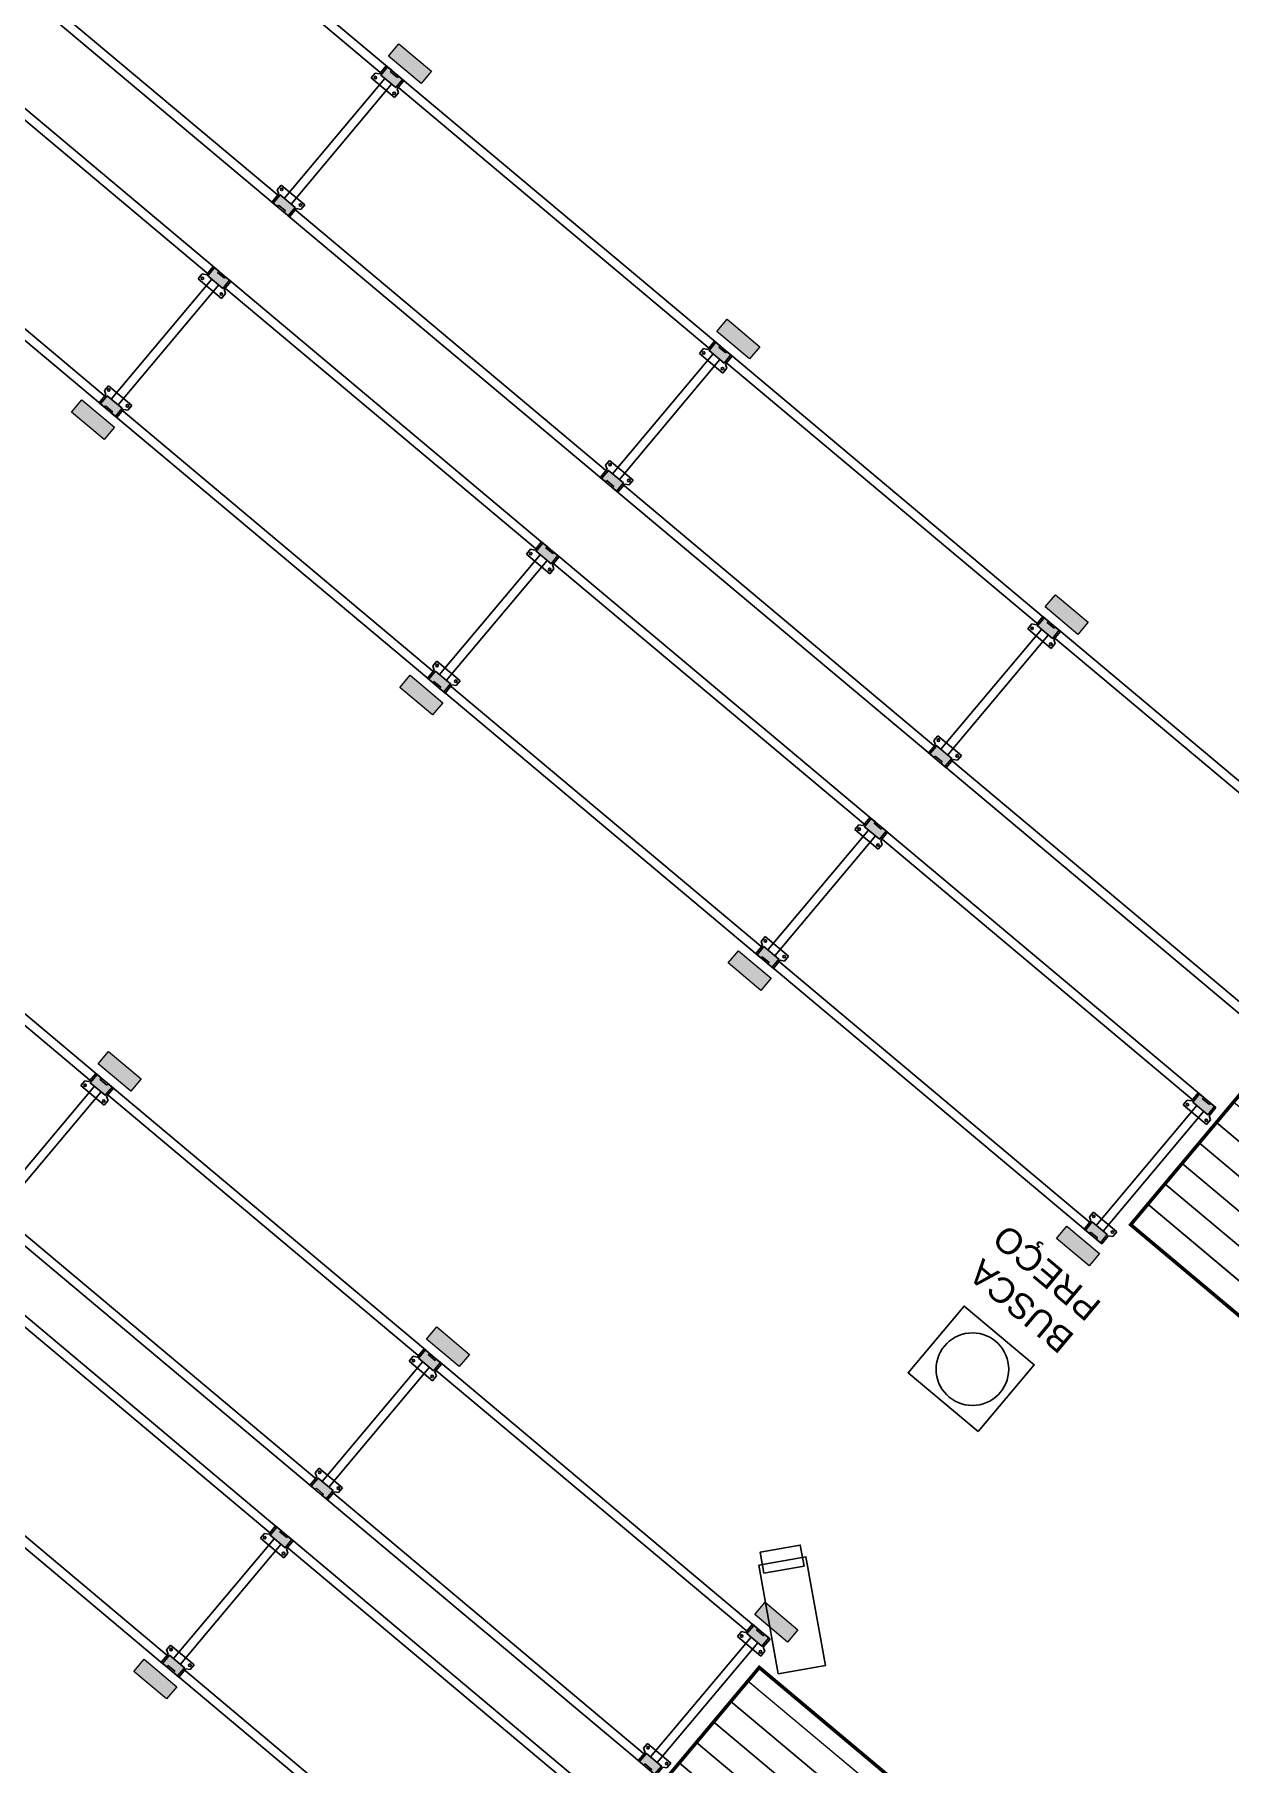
# Model space of a CAD drawing. Header units: metres. Extents: x 822482 to 822767, y 9662202 to 9662512.
# Drawn here: x 822674.61 to 822681.33, y 9662398.62 to 9662408.34 of the extents above; entities that cross this region are included whole.
import ezdxf

# ---------------------------------------------------------------- set-up
doc = ezdxf.new("R2010")
doc.units = ezdxf.units.M
for name, color, linetype, lineweight in [('#ARQ_MOB', 250, 'Continuous', 0), ('20006_ARQ_1400_3PV$0$ELETRICA', 130, 'Continuous', 0), ('ARQ_NE_PORTAPALLETS', 251, 'Continuous', 0)]:
    doc.layers.add(name, color=color, linetype=linetype, lineweight=lineweight)
doc.layers.add('#ARQ_TEXTO', color=8, linetype='Continuous')
doc.layers.add('wbc_gond_planta', color=7, linetype='Continuous')
doc.layers.add('ARQ_NE_COTAS', color=7, linetype='Continuous', true_color=0x000000)
doc.styles.add('ROMANS', font='romans', dxfattribs={"height": 0.2})
doc.styles.get("Standard").update_dxf_attribs({"font": 'arial.ttf'})

# ---------------------------------------------------------------- blocks, each defined once
blk = doc.blocks.new('100100T11R230100')
at = {"layer": 'wbc_gond_planta'}
for points in [[(3, -1), (3, 0), (0, 0), (0, -6), (11, -6), (11, 0), (8, 0), (8, -1)], [(244, -1), (244, 0), (241, 0), (241, -6), (252, -6), (252, 0), (249, 0), (249, -1)], [(8, -99), (8, -100), (11, -100), (11, -94), (0, -94), (0, -100), (3, -100), (3, -99)], [(249, -99), (249, -100), (252, -100), (252, -94), (241, -94), (241, -100), (244, -100), (244, -99)]]:
    blk.add_hatch(color=8, dxfattribs=at).paths.add_polyline_path(points)
at = {"layer": 'wbc_gond_planta', "color": 8, "linetype": 'Continuous'}
for p, q in [((-0.98, 0), (11.98, 0)), ((-0.98, -6.01), (-0.98, 0)), ((11.98, 0), (11.98, -6.01)), ((240.02, 0), (252.98, 0)), ((240.02, -6.01), (240.02, 0)), ((252.98, 0), (252.98, -6.01)), ((-3.1, -7.19), (-0.98, -6.01)), ((-3.1, -10.7), (-3.1, -7.19)), ((11.98, -6.01), (14.1, -7.19)), ((14.1, -7.19), (14.1, -10.7)), ((237.9, -7.19), (240.02, -6.01)), ((237.9, -10.7), (237.9, -7.19)), ((252.98, -6.01), (255.1, -7.19)), ((255.1, -7.19), (255.1, -10.7)), ((14.1, -10.7), (-3.1, -10.7)), ((255.1, -10.7), (237.9, -10.7)), ((14.1, -89.3), (-3.1, -89.3)), ((-3.1, -89.3), (-3.1, -92.81)), ((-3.1, -92.81), (-0.98, -93.99)), ((-0.98, -93.99), (-0.98, -100)), ((11.98, -93.99), (14.1, -92.81)), ((11.98, -100), (11.98, -93.99)), ((14.1, -92.81), (14.1, -89.3)), ((255.1, -89.3), (237.9, -89.3)), ((237.9, -89.3), (237.9, -92.81)), ((237.9, -92.81), (240.02, -93.99)), ((240.02, -93.99), (240.02, -100)), ((252.98, -93.99), (255.1, -92.81)), ((252.98, -100), (252.98, -93.99)), ((255.1, -92.81), (255.1, -89.3)), ((-0.98, -100), (11.98, -100)), ((240.02, -100), (252.98, -100))]:
    blk.add_line(p, q, dxfattribs=at)
at = {"layer": 'wbc_gond_planta', "color": 8}
for p, q in [((3, 0), (0, 0)), ((0, 0), (0, -6)), ((3, -1), (3, 0)), ((8, 0), (8, -1)), ((8, 0), (11, 0)), ((11, 0), (241, 0)), ((11, 0), (11, -6)), ((244, 0), (241, 0)), ((241, 0), (241, -6)), ((244, -1), (244, 0)), ((249, 0), (249, -1)), ((249, 0), (252, 0)), ((252, 0), (252, -6)), ((11, -6), (0, -6)), ((8, -1), (3, -1)), ((3, -94), (3, -6)), ((8, -94), (8, -6)), ((11, -5), (241, -5)), ((252, -6), (241, -6)), ((249, -1), (244, -1)), ((244, -94), (244, -6)), ((249, -94), (249, -6)), ((0, -100), (0, -94)), ((11, -94), (0, -94)), ((11, -100), (11, -94)), ((11, -95), (241, -95)), ((241, -100), (241, -94)), ((252, -94), (241, -94)), ((252, -100), (252, -94)), ((3, -100), (0, -100)), ((8, -99), (3, -99)), ((3, -99), (3, -100)), ((8, -100), (8, -99)), ((8, -100), (11, -100)), ((11, -100), (241, -100)), ((244, -100), (241, -100)), ((249, -99), (244, -99)), ((244, -99), (244, -100)), ((249, -100), (249, -99)), ((249, -100), (252, -100))]:
    blk.add_line(p, q, dxfattribs=at)
for points in [[(3, -1), (3, 0), (0, 0), (0, -6), (11, -6), (11, 0), (8, 0), (8, -1)], [(244, -1), (244, 0), (241, 0), (241, -6), (252, -6), (252, 0), (249, 0), (249, -1)], [(8, -99), (8, -100), (11, -100), (11, -94), (0, -94), (0, -100), (3, -100), (3, -99)], [(249, -99), (249, -100), (252, -100), (252, -94), (241, -94), (241, -100), (244, -100), (244, -99)]]:
    blk.add_lwpolyline(points, close=True, dxfattribs=at)
for centre in [(-1.4, -9), (12.4, -9), (239.6, -9), (253.4, -9), (-1.4, -91), (12.4, -91), (239.6, -91), (253.4, -91)]:
    blk.add_circle(centre, 0.7, dxfattribs=at)
blk = doc.blocks.new('protetor')
blk.add_hatch(color=8).paths.add_polyline_path([(-3.5, -5), (-3.5, -14), (20.5, -14), (20.5, -5)])
at = {"color": 8}
blk.add_lwpolyline([(-3.5, -5), (-3.5, -14), (20.5, -14), (20.5, -5)], close=True, dxfattribs=at)
blk = doc.blocks.new('Pallet')
at = {"layer": '20006_ARQ_1400_3PV$0$ELETRICA', "true_color": 0xe3e3e3}
h = blk.add_hatch(dxfattribs=at)
h.set_pattern_fill('ANGLE', color=254, scale=100, angle=270)
h.set_pattern_definition([(270, (-6260213.56, 2250736.6), (698.5, -1e-13), [508, -190.5]), (0, (-6260213.56, 2250736.6), (2e-13, 698.5), [508, -190.5])])
h.paths.add_polyline_path([(38752, -4411.69), (38752, -4291.68), (38632, -4291.68), (38632, -4411.69)])
at = {"layer": '#ARQ_MOB', "transparency": 33554687, "const_width": 2}
blk.add_lwpolyline([(38575.33, -4328.34), (38455.33, -4328.34), (38455.33, -4428.34), (38575.33, -4428.34)], close=True, dxfattribs=at)
for points in [[(38575.33, -4328.34), (38455.33, -4328.34), (38455.33, -4328.34), (38575.33, -4328.34), (38575.33, -4330.83)], [(38575.33, -4338.33), (38455.33, -4338.33), (38455.33, -4353.33), (38575.33, -4353.33), (38575.33, -4338.33)], [(38575.33, -4353.33), (38455.33, -4353.33), (38455.33, -4368.33), (38575.33, -4368.33), (38575.33, -4353.33)], [(38575.33, -4368.33), (38455.33, -4368.33), (38455.33, -4383.33), (38575.33, -4383.33), (38575.33, -4368.33)], [(38575.33, -4383.32), (38455.33, -4383.32), (38455.33, -4398.32), (38575.33, -4398.32), (38575.33, -4383.32)], [(38575.33, -4398.32), (38455.33, -4398.32), (38455.33, -4413.32), (38575.33, -4413.32), (38575.33, -4398.32)], [(38575.33, -4413.31), (38455.33, -4413.31), (38455.33, -4428.31), (38575.33, -4428.31), (38575.33, -4413.31)]]:
    blk.add_lwpolyline(points)
at = {"layer": '#ARQ_TEXTO', "insert": (38515, -4375.5), "char_height": 10, "width": 346, "attachment_point": 5, "style": 'ROMANS'}
blk.add_mtext('Pallet', dxfattribs=at)
blk = doc.blocks.new('A$C8f1b9c42')
at = {"layer": 'ARQ_NE_PORTAPALLETS'}
for name, p, xscale, yscale, zscale, rotation in [('protetor', (319.3043, -228.9856), -0.01000000003725292, 0.01000000003725292, 0.01000000003725292, 179.9999999999999), ('100100T11R230100', (316.8943, -229.9856), -0.01000000003725292, 0.01000000003725292, 0.01000000003725292, 179.9999999999999), ('100100T11R230100', (319.3043, -229.9856), -0.01000000003725292, 0.01000000003725292, 0.01000000003725292, 179.9999999999999), ('Pallet', (701.3821, -273.4076), 0.01, 0.01, 0.01, 180.000000003544), ('Pallet', (701.3821, -274.4076), 0.01, 0.01, 0.01, 180.000000003544), ('100100T11R230100', (319.4143, -230.2856), -0.01000000003725292, 0.01000000003725292, 0.01000000003725292, 359.9999999999999), ('100100T11R230100', (321.8243, -230.2856), -0.01000000003725292, 0.01000000003725292, 0.01000000003725292, 359.9999999999999), ('100100T11R230100', (324.2343, -230.2856), -0.01000000003725292, 0.01000000003725292, 0.01000000003725292, 359.9999999999999), ('protetor', (317.0043, -231.2856), -0.01000000003725292, 0.01000000003725292, 0.01000000003725292, 359.9999999999999), ('protetor', (319.4143, -231.2856), -0.01000000003725292, 0.01000000003725292, 0.01000000003725292, 359.9999999999999), ('protetor', (321.8243, -231.2856), -0.01000000003725292, 0.01000000003725292, 0.01000000003725292, 359.9999999999999), ('protetor', (316.8943, -234.1866), -0.01000000003725292, 0.01000000003725292, 0.01000000003725292, 179.9999999999999), ('protetor', (319.3043, -234.1866), -0.01000000003725292, 0.01000000003725292, 0.01000000003725292, 179.9999999999999), ('protetor', (321.7143, -234.1866), -0.01000000003725292, 0.01000000003725292, 0.01000000003725292, 179.9999999999999), ('protetor', (324.1243, -234.1866), -0.01000000003725292, 0.01000000003725292, 0.01000000003725292, 179.9999999999999), ('100100T11R230100', (316.8943, -235.1866), -0.01000000003725292, 0.01000000003725292, 0.01000000003725292, 179.9999999999999), ('100100T11R230100', (319.3043, -235.1866), -0.01000000003725292, 0.01000000003725292, 0.01000000003725292, 179.9999999999999), ('100100T11R230100', (321.7143, -235.1866), -0.01000000003725292, 0.01000000003725292, 0.01000000003725292, 179.9999999999999), ('100100T11R230100', (324.1243, -235.1866), -0.01000000003725292, 0.01000000003725292, 0.01000000003725292, 179.9999999999999), ('Pallet', (701.3821, -278.6574), 0.01, 0.01, 0.01, 180.000000003544), ('100100T11R230100', (319.3947, -235.6766), -0.01000000003725292, 0.01000000003725292, 0.01000000003725292, 359.9999999999999), ('100100T11R230100', (321.8047, -235.6766), -0.01000000003725292, 0.01000000003725292, 0.01000000003725292, 359.9999999999999), ('100100T11R230100', (324.2147, -235.6766), -0.01000000003725292, 0.01000000003725292, 0.01000000003725292, 359.9999999999999), ('100100T11R230100', (326.6247, -235.6766), -0.01000000003725292, 0.01000000003725292, 0.01000000003725292, 359.9999999999999), ('protetor', (319.3947, -236.6766), -0.01000000003725292, 0.01000000003725292, 0.01000000003725292, 359.9999999999999), ('protetor', (321.8047, -236.6766), -0.01000000003725292, 0.01000000003725292, 0.01000000003725292, 359.9999999999999), ('protetor', (324.2147, -236.6766), -0.01000000003725292, 0.01000000003725292, 0.01000000003725292, 359.9999999999999)]:
    blk.add_blockref(name, p, dxfattribs=dict(at, xscale=xscale, yscale=yscale, zscale=zscale, rotation=rotation))

msp = doc.modelspace()

# ---------------------------------------------------------------- linework, layer by layer
at = {"layer": 'ARQ_NE_COTAS', "color": 6}
msp.add_lwpolyline([(822679.9191, 9662400.4861), (822679.5249, 9662400.8168), (822679.84, 9662401.1923), (822680.2342, 9662400.8617)], close=True, dxfattribs=at)
at = {"layer": 'ARQ_NE_COTAS', "color": 1}
for points in [[(822678.7945, 9662399.1239), (822678.6857, 9662399.7349), (822678.9505, 9662399.7821), (822679.0594, 9662399.1711)], [(822678.7138, 9662399.6893), (822678.6927, 9662399.8079), (822678.9187, 9662399.8482), (822678.9399, 9662399.7296)]]:
    msp.add_lwpolyline(points, close=True, dxfattribs=at)
at = {"layer": 'ARQ_NE_COTAS', "color": 6}
msp.add_circle((822679.8864, 9662400.837), 0.2041, dxfattribs=at)

# ---------------------------------------------------------------- block references
at = {"ltscale": 10, "rotation": 140.0090103764572}
msp.add_blockref('A$C8f1b9c42', (822772.889, 9662018.4697), dxfattribs=at)

# ---------------------------------------------------------------- texts
at = {"layer": 'ARQ_NE_COTAS', "color": 6, "insert": (822680.3764, 9662400.9165), "char_height": 0.14212, "attachment_point": 1, "rotation": 140.00901}
msp.add_mtext_dynamic_manual_height_columns('BUSCA \\PPREÇO', width=0.059546, gutter_width=0.7106, heights=[0], dxfattribs=at)

doc.saveas('drawing.dxf')
